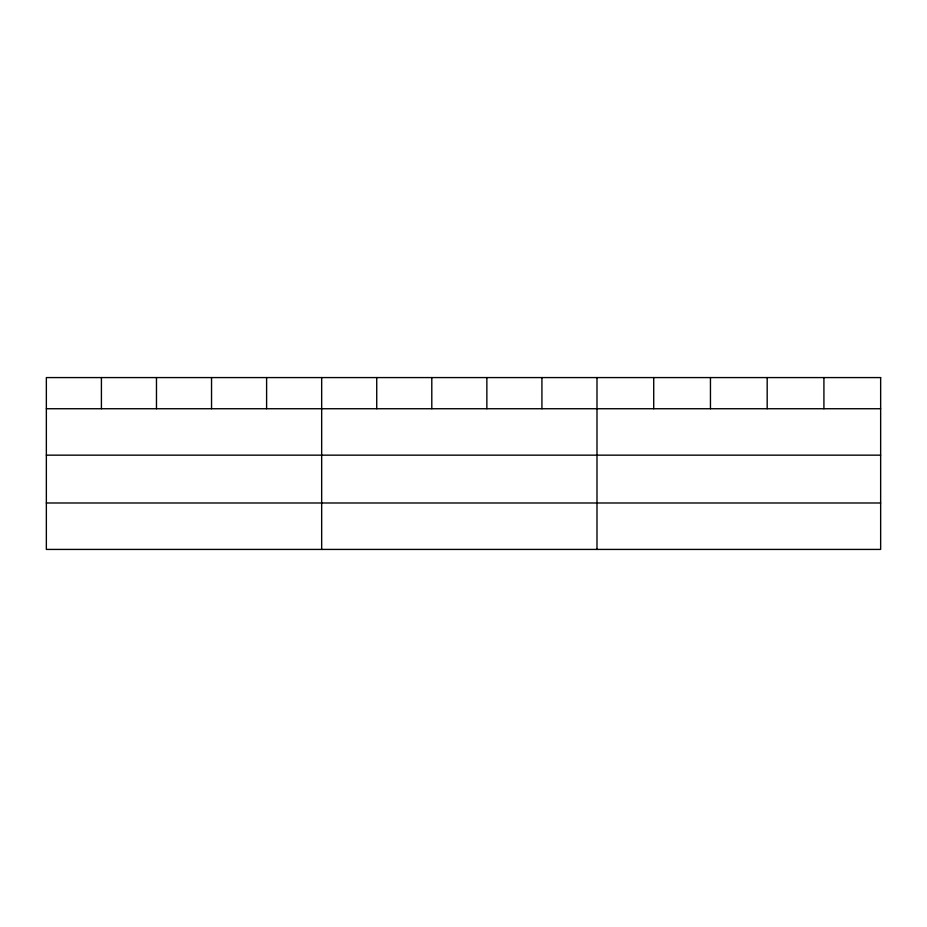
<?xml version="1.0" encoding="UTF-8"?>
<svg xmlns="http://www.w3.org/2000/svg" width="927" height="927" viewBox="0 0 927 927"><rect width="100%" height="100%" fill="white"/><g stroke="black" fill="none" stroke-linecap="round" stroke-linejoin="round"><path stroke-width="1.39" d="M46.35 408.737L880.65 408.737M46.35 455.157L880.65 455.157M46.35 502.99L880.65 502.99M823.918 377.579L823.918 408.737M767.185 377.579L767.185 408.737M710.453 377.579L710.453 408.737M653.72 377.579L653.72 408.737M596.988 377.579L596.988 549.421M541.924 377.579L541.924 408.737M486.86 377.579L486.86 408.737M431.797 377.579L431.797 408.737M376.733 377.579L376.733 408.737M321.669 377.579L321.669 549.421M266.605 377.579L266.605 408.737M211.541 377.579L211.541 408.737M156.478 377.579L156.478 408.737M101.414 377.579L101.414 408.737M880.65 377.579L46.35 377.579L46.35 549.421L880.65 549.421L880.65 377.579"/></g></svg>
